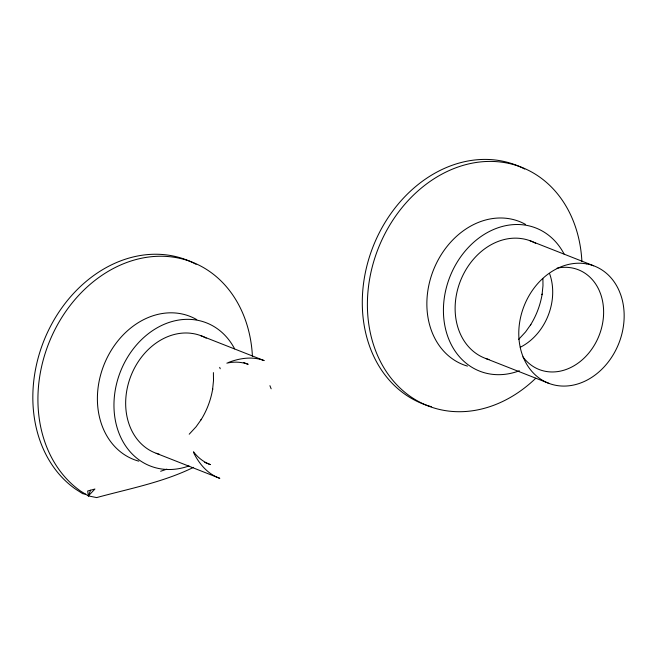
<?xml version="1.0" encoding="UTF-8"?>
<svg xmlns="http://www.w3.org/2000/svg" width="657" height="657" viewBox="0 0 657 657"><rect width="100%" height="100%" fill="white"/><g stroke="black" fill="none" stroke-linecap="round" stroke-linejoin="round"><path stroke-width="0.99" d="M193.552 467.341C162.961 482.369 129.265 488.685 96.645 497.587L88.375 495.912L90.6 490.212L94.928 489.03L88.375 495.912L80.827 491.247A128.156 103.74 -68.5 0 1 94.501 280.761A128.156 103.74 -68.5 0 1 252.419 356.25M189.208 434.211L196.131 426.722L201.362 419.338L201.05 419.815C206.906 410.395 210.889 399.834 212.704 388.887L212.589 389.535L213.509 380.575L213.402 372.601M518.669 339.382L525.592 331.892L530.823 324.509L530.511 324.985C536.367 315.565 540.358 305.004 542.165 294.057L542.05 294.706L542.978 285.746L542.912 278.658M166.862 469.164L160.645 471.266M228.242 362.549C239.591 358.131 252.518 356.127 264.18 360.603L200.533 335.555M90.6 490.212L87.677 491.001L88.375 495.912M226.837 363.157C233.867 361.539 241.365 361.826 248.165 364.315L243.451 362.459M85.492 494.187L82.708 493.686L75.744 489.243A128.156 103.74 -68.5 0 1 51.328 324.763A128.156 103.74 -68.5 0 1 196.073 264.295M529.994 240.725L593.641 265.773M485.646 358.459L549.293 383.516M204.729 462.388L210.38 464.614C203.621 462.117 197.741 457.494 193.478 451.712M156.185 453.289L219.824 478.345C207.669 474.075 198.948 463.702 193.503 452.377M269.92 385.675L271.152 388.796M219.684 367.362L220.235 368.758M549.695 273.928A53.595 43.387 -68.5 0 1 520.278 347.266M535.784 378.21A128.156 103.74 -68.5 0 1 376.839 353.778A128.156 103.74 -68.5 0 1 449.158 170.557A128.156 103.74 -68.5 0 1 581.888 261.42M519.35 370.778A76.894 62.243 -68.5 0 1 446.095 331.136A76.894 62.243 -68.5 0 1 482.813 235.296A76.894 62.243 -68.5 0 1 564.092 254.013M431.362 406.691A128.156 103.74 -68.5 0 1 373.061 246.654A128.156 103.74 -68.5 0 1 524.738 169.046M467.464 366.113A76.894 62.243 -68.5 0 1 433.825 269.083A76.894 62.243 -68.5 0 1 525.477 224.382M522.939 356.882A53.595 43.387 -68.5 0 0 580.574 361.227A53.595 43.387 -68.5 0 0 600.613 293.966L599.381 290.846A53.595 43.387 -68.5 0 0 571.779 267.892L568.748 267.465A53.595 43.387 -68.5 0 0 557.079 268.155M535.66 243.304A62.908 50.926 -68.5 0 0 523.128 238.852L519.572 238.351A62.908 50.926 -68.5 0 0 457.395 290.369A62.908 50.926 -68.5 0 0 489.03 359.543M189.002 465.936A76.894 62.243 -68.5 0 1 116.461 425.325A76.894 62.243 -68.5 0 1 153.631 329.945A76.894 62.243 -68.5 0 1 234.623 348.842M138.841 461.181A76.894 62.243 -68.5 0 1 104.356 363.912A76.894 62.243 -68.5 0 1 196.772 319.647M206.191 338.133A62.908 50.926 -68.5 0 0 193.667 333.682L190.111 333.181A62.908 50.926 -68.5 0 0 127.934 385.199A62.908 50.926 -68.5 0 0 159.569 454.373M586.775 263.9L583.219 263.408A62.908 50.926 -68.5 0 0 518.792 331.818A62.908 50.926 -68.5 0 0 580.418 383.064A62.908 50.926 -68.5 0 0 620.627 294.508L619.181 290.854A62.908 50.926 -68.5 0 0 586.775 263.9"/></g></svg>
